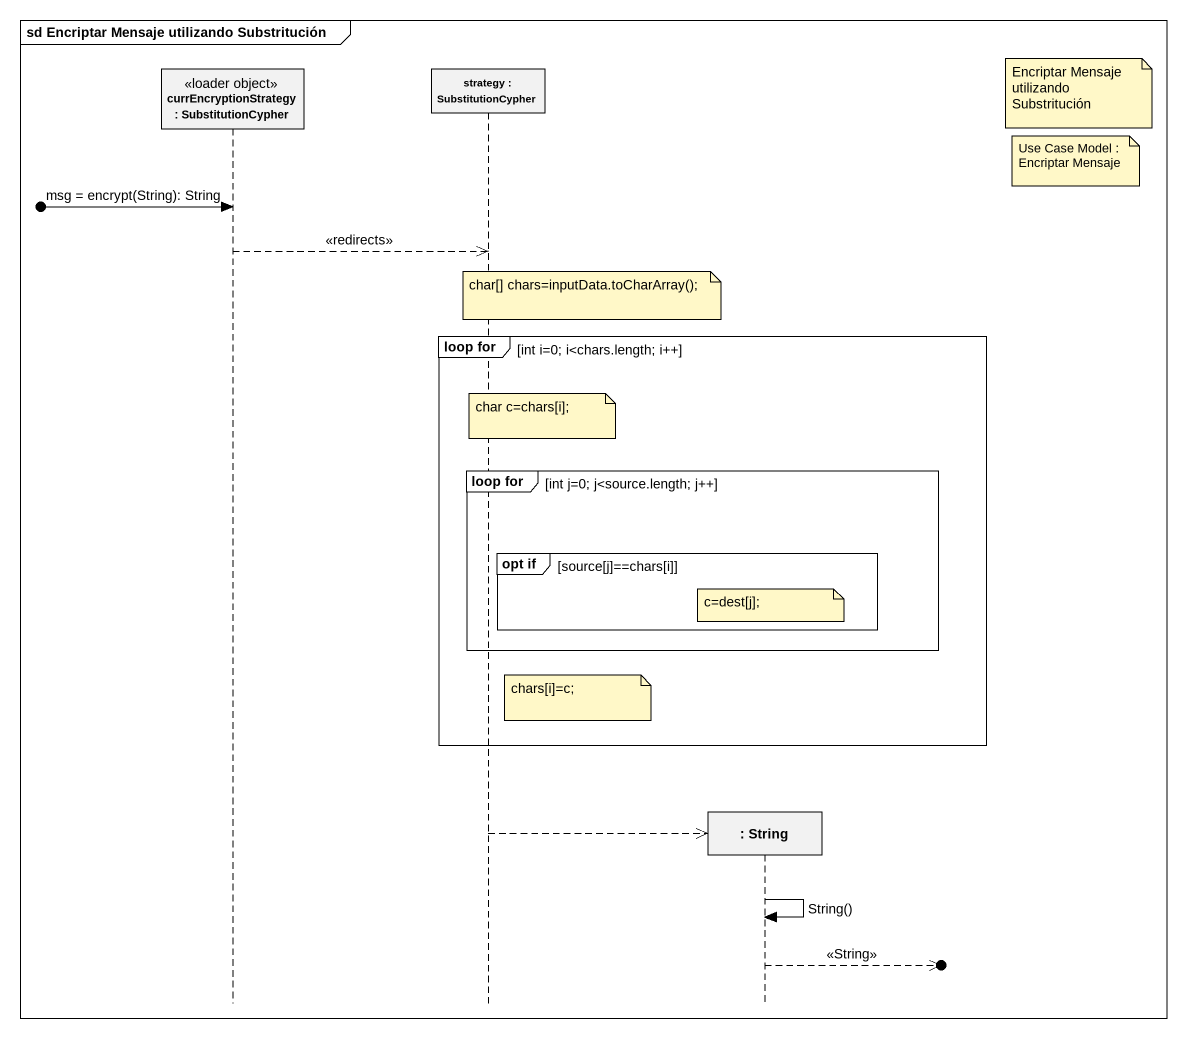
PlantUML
@startuml
mainframe sd Encriptar Mensaje utilizando Substritución
hide footbox
participant "currEncryptionStrategy : SubstitutionCypher" as currEncryptionStrategy <<loader object>>
participant "strategy : SubstitutionCypher" as strategy
participant ": String" as String

note right of String : Encriptar Mensaje utilizando Substritución
note right of String : Use Case Model : Encriptar Mensaje
[o-> currEncryptionStrategy : msg = encrypt(String): String
currEncryptionStrategy -->> strategy : <<redirects>>
note over strategy : char[] chars=inputData.toCharArray();
group loop for [int i=0; i<chars.length; i++]
  note over strategy : char c=chars[i];
  group loop for [int j=0; j<source.length; j++]
    group opt if [source[j]==chars[i]]
      note over String : c=dest[j];
    end
  end
  note right of strategy : chars[i]=c;
end
strategy -->> String **
String -> String : String()
String -->>o] : <<String>>
@enduml
